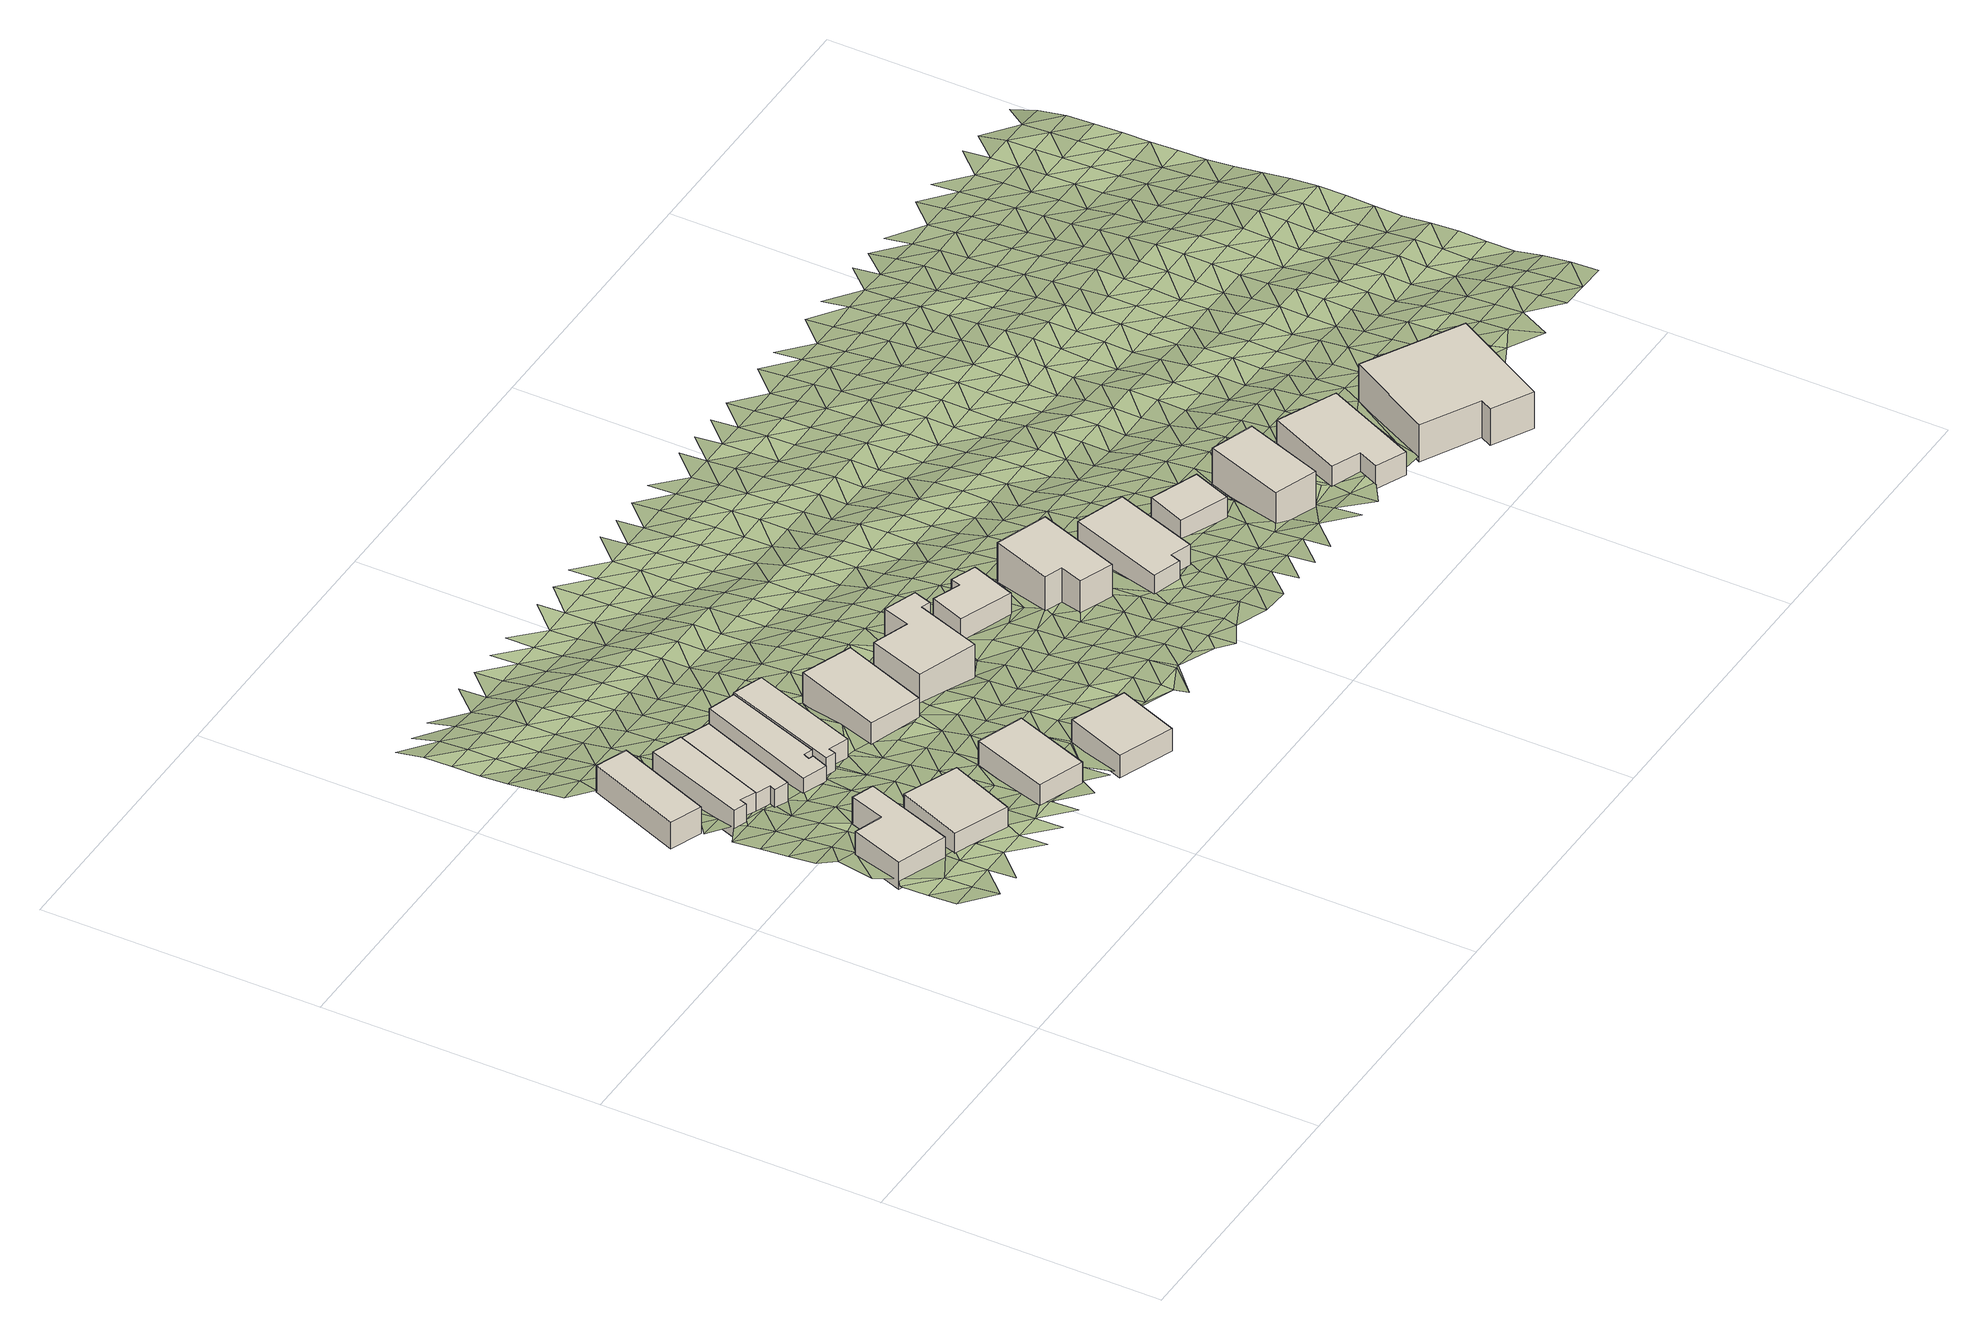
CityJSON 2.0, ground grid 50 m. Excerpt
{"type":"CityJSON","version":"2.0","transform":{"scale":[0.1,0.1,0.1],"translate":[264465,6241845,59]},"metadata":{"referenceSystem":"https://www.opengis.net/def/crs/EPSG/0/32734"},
"CityObjects":{
"building1":{"type":"Building","attributes":{"address":"35 Ritchie Street University Estate Cape Town","building":"house","building:levels":"1","footprint":{"type":"Polygon"},"plus_code":"C4XRXGXQ+X9W","ground_height":73.7,"building_height":4.1,"roof_height":77.8},"geometry":[{"type":"Solid","lod":"1","boundaries":[[[[0,1,2,3]],[[1,4,5,2]],[[4,6,7,5]],[[6,8,9,7]],[[8,10,11,9]],[[10,0,3,11]],[[3,2,5,7,9,11]],[[10,8,6,4,1,0]]]]}]},
"building2":{"type":"Building","attributes":{"address":"6 Selbourne Road University Estate Cape Town","building":"house","building:levels":"1","footprint":{"type":"Polygon"},"plus_code":"C4XHXPXG+X3R","ground_height":70,"building_height":4.1,"roof_height":74.1},"geometry":[{"type":"Solid","lod":"1","boundaries":[[[[12,13,14,15,16,17]],[[13,18,19,15,14]],[[18,20,21,19]],[[20,12,17,16,21]],[[16,15,19,21]],[[20,18,13,12]]]]}]},
"building3":{"type":"Building","attributes":{"address":"37 Ritchie Street University Estate Cape Town","building":"house","building:levels":"1","footprint":{"type":"Polygon"},"plus_code":"C5X9XPXC+X7X","ground_height":73.9,"building_height":4.1,"roof_height":78},"geometry":[{"type":"Solid","lod":"1","boundaries":[[[[22,23,24,25]],[[23,26,27,24]],[[26,28,29,27]],[[28,22,25,29]],[[25,24,27,29]],[[28,26,23,22]]]]}]},
"building4":{"type":"Building","attributes":{"address":"8 Selbourne Road University Estate Cape Town","building":"house","building:levels":"1","footprint":{"type":"Polygon"},"plus_code":"C4XWXGXC+XCX","ground_height":70.4,"building_height":4.1,"roof_height":74.5},"geometry":[{"type":"Solid","lod":"1","boundaries":[[[[30,31,32,33,34]],[[31,35,36,32]],[[35,37,38,36]],[[37,39,40,38]],[[39,41,42,43,40]],[[41,30,34,33,43,42]],[[33,32,36,38,40,43]],[[41,39,37,35,31,30]]]]}]},
"building5":{"type":"Building","attributes":{"address":"10 Selbourne Road University Estate Cape Town","building":"house","building:levels":"1","footprint":{"type":"Polygon"},"plus_code":"C5X5XWXP+XVR","ground_height":70.2,"building_height":4.1,"roof_height":74.3},"geometry":[{"type":"Solid","lod":"1","boundaries":[[[[30,41,42,34]],[[41,44,45,42]],[[44,46,47,45]],[[46,48,49,47]],[[48,50,51,49]],[[50,30,34,51]],[[34,42,45,47,49,51]],[[50,48,46,44,41,30]]]]}]},
"building6":{"type":"Building","attributes":{"address":"12 Selbourne Road University Estate Cape Town","building":"house","building:levels":"1","footprint":{"type":"Polygon"},"plus_code":"C5XJXHXW+XGW","ground_height":69.8,"building_height":4.1,"roof_height":73.9},"geometry":[{"type":"Solid","lod":"1","boundaries":[[[[52,53,54,55]],[[53,56,57,54]],[[56,58,59,57]],[[58,60,61,59]],[[60,62,63,61]],[[62,64,65,63]],[[64,66,67,65]],[[66,52,55,67]],[[55,54,57,59,61,63,65,67]],[[66,64,62,60,58,56,53,52]]]]}]},
"building7":{"type":"Building","attributes":{"address":"39 Ritchie Street University Estate Cape Town","building":"house","building:levels":"1","footprint":{"type":"Polygon"},"plus_code":"C6X5XXX8+XQR","ground_height":74,"building_height":4.1,"roof_height":78.1},"geometry":[{"type":"Solid","lod":"1","boundaries":[[[[68,69,70,71]],[[69,72,73,70]],[[72,74,75,73]],[[74,68,71,75]],[[71,70,73,75]],[[74,72,69,68]]]]}]},
"building8":{"type":"Building","attributes":{"address":"14 Selbourne Road University Estate Cape Town","building":"house","building:levels":"1","footprint":{"type":"Polygon"},"plus_code":"C5XWX3XW+X7W","ground_height":70.2,"building_height":4.1,"roof_height":74.3},"geometry":[{"type":"Solid","lod":"1","boundaries":[[[[76,77,67,78,79,55]],[[77,80,81,78,67]],[[80,82,83,81]],[[82,84,85,83]],[[84,86,87,85]],[[86,88,89,87]],[[88,76,55,79,89]],[[79,78,81,83,85,87,89]],[[88,86,84,82,80,77,76]]]]}]},
"building9":{"type":"Building","attributes":{"address":"41 Ritchie Street University Estate Cape Town","building":"house","building:levels":"1","footprint":{"type":"Polygon"},"plus_code":"C6XRXWXW+XPV","ground_height":74,"building_height":4.1,"roof_height":78.1},"geometry":[{"type":"Solid","lod":"1","boundaries":[[[[90,91,92,93]],[[91,94,95,92]],[[94,96,97,95]],[[96,90,93,97]],[[93,92,95,97]],[[96,94,91,90]]]]}]},
"building10":{"type":"Building","attributes":{"address":"16 Selbourne Road University Estate Cape Town","building":"house","building:levels":"1","footprint":{"type":"Polygon"},"plus_code":"C6XCXRXQ+X9X","ground_height":71,"building_height":4.1,"roof_height":75.1},"geometry":[{"type":"Solid","lod":"1","boundaries":[[[[98,99,100,101]],[[99,102,103,100]],[[102,104,105,103]],[[104,98,101,105]],[[101,100,103,105]],[[104,102,99,98]]]]}]},
"building11":{"type":"Building","attributes":{"address":"18 Selbourne Road University Estate Cape Town","building":"house","building:levels":"2","footprint":{"type":"Polygon"},"plus_code":"C7X3X6XH+XMW","ground_height":69.8,"building_height":6.9,"roof_height":76.7},"geometry":[{"type":"Solid","lod":"1","boundaries":[[[[106,107,108,109]],[[107,110,111,108]],[[110,112,113,111]],[[112,114,115,113]],[[114,116,117,115]],[[116,118,119,117]],[[118,120,121,119]],[[120,106,109,121]],[[109,108,111,113,115,117,119,121]],[[120,118,116,114,112,110,107,106]]]]}]},
"building12":{"type":"Building","attributes":{"address":"20 Selbourne Road University Estate Cape Town","building":"house","building:levels":"1","footprint":{"type":"Polygon"},"plus_code":"C7XWX7X8+XHR","ground_height":70,"building_height":4.1,"roof_height":74.1},"geometry":[{"type":"Solid","lod":"1","boundaries":[[[[122,123,124,125]],[[123,126,127,124]],[[126,128,129,127]],[[128,130,131,129]],[[130,132,133,131]],[[132,122,125,133]],[[125,124,127,129,131,133]],[[132,130,128,126,123,122]]]]}]},
"building13":{"type":"Building","attributes":{"address":"22 Selbourne Road University Estate Cape Town","building":"house","building:levels":"2","footprint":{"type":"Polygon"},"plus_code":"C8XGXXX5+XFR","ground_height":70.2,"building_height":6.9,"roof_height":77.1},"geometry":[{"type":"Solid","lod":"1","boundaries":[[[[134,135,136,137]],[[135,138,139,136]],[[138,140,141,139]],[[140,142,143,141]],[[142,144,145,143]],[[144,134,137,145]],[[137,136,139,141,143,145]],[[144,142,140,138,135,134]]]]}]},
"building14":{"type":"Building","attributes":{"address":"24 Selbourne Road University Estate Cape Town","building":"house","building:levels":"1","footprint":{"type":"Polygon"},"plus_code":"C9X5X2XP+XGX","ground_height":70.6,"building_height":4.1,"roof_height":74.7},"geometry":[{"type":"Solid","lod":"1","boundaries":[[[[146,147,148,149]],[[147,150,151,148]],[[150,152,153,151]],[[152,154,155,153]],[[154,156,157,155]],[[156,146,149,157]],[[149,148,151,153,155,157]],[[156,154,152,150,147,146]]]]}]},
"building15":{"type":"Building","attributes":{"address":"26 Selbourne Road University Estate Cape Town","building":"house","building:levels":"1","footprint":{"type":"Polygon"},"plus_code":"C9XRXCXC+X2V","ground_height":69.6,"building_height":4.1,"roof_height":73.7},"geometry":[{"type":"Solid","lod":"1","boundaries":[[[[158,159,160,161]],[[159,162,163,160]],[[162,164,165,163]],[[164,158,161,165]],[[161,160,163,165]],[[164,162,159,158]]]]}]},
"building16":{"type":"Building","attributes":{"address":"28 Selbourne Road University Estate Cape Town","building":"house","building:levels":"2","footprint":{"type":"Polygon"},"plus_code":"CCX9XCX6+XWR","ground_height":69.5,"building_height":6.9,"roof_height":76.4},"geometry":[{"type":"Solid","lod":"1","boundaries":[[[[166,167,168,169]],[[167,170,171,168]],[[170,172,173,171]],[[172,166,169,173]],[[169,168,171,173]],[[172,170,167,166]]]]}]},
"building17":{"type":"Building","attributes":{"address":"30 Selbourne Road University Estate Cape Town","building":"house","building:levels":"1","footprint":{"type":"Polygon"},"plus_code":"CFX4XPX8+XPV","ground_height":69.2,"building_height":4.1,"roof_height":73.3},"geometry":[{"type":"Solid","lod":"1","boundaries":[[[[174,175,176,177]],[[175,178,179,176]],[[178,180,181,179]],[[180,182,183,181]],[[182,184,185,183]],[[184,174,177,185]],[[177,176,179,181,183,185]],[[184,182,180,178,175,174]]]]}]},
"building18":{"type":"Building","attributes":{"address":"32 Selbourne Road University Estate Cape Town","building":"house","building:levels":"2","footprint":{"type":"Polygon"},"plus_code":"CGX2XPXR+XGW","ground_height":68.6,"building_height":6.9,"roof_height":75.5},"geometry":[{"type":"Solid","lod":"1","boundaries":[[[[186,187,188,189]],[[187,190,191,188]],[[190,192,193,191]],[[192,194,195,193]],[[194,196,197,195]],[[196,186,189,197]],[[189,188,191,193,195,197]],[[196,194,192,190,187,186]]]]}]},
"terrain1":{"type":"TINRelief","geometry":[{"type":"CompositeSurface","lod":"1","boundaries":[[[198,199,200]],[[201,198,200]],[[202,203,199]],[[198,202,199]],[[202,204,203]],[[198,201,205]],[[204,206,207]],[[198,205,202]],[[207,206,208]],[[204,202,209]],[[202,205,210]],[[211,212,208]],[[212,211,213]],[[202,210,209]],[[211,208,206]],[[214,215,213]],[[205,216,217]],[[211,214,213]],[[217,210,205]],[[218,219,215]],[[209,210,220]],[[214,218,215]],[[206,221,211]],[[210,222,220]],[[223,206,224]],[[222,210,217]],[[211,221,214]],[[218,225,219]],[[223,221,206]],[[225,226,219]],[[227,209,220]],[[226,228,229]],[[230,218,214]],[[228,231,229]],[[230,214,221]],[[222,217,232]],[[224,233,223]],[[234,226,225]],[[222,235,220]],[[233,221,223]],[[236,209,227]],[[232,217,237]],[[218,238,225]],[[218,230,239]],[[228,240,231]],[[220,28,227]],[[230,221,233]],[[236,0,209]],[[238,234,225]],[[238,218,239]],[[235,222,232]],[[241,242,234]],[[234,238,241]],[[28,236,227]],[[230,233,243]],[[244,228,226]],[[239,230,243]],[[240,18,231]],[[245,233,0]],[[238,239,246]],[[243,233,245]],[[0,236,28]],[[228,244,240]],[[235,232,247]],[[241,238,248]],[[247,232,249]],[[250,251,252]],[[238,246,248]],[[246,239,253]],[[254,239,243]],[[252,251,255]],[[0,28,256]],[[253,239,254]],[[257,245,0]],[[258,250,259]],[[243,245,257]],[[235,247,260]],[[252,259,250]],[[240,244,261]],[[261,18,240]],[[0,256,257]],[[262,235,260]],[[263,258,264]],[[265,254,243]],[[252,255,266]],[[254,267,253]],[[256,28,268]],[[259,264,258]],[[265,243,257]],[[260,247,269]],[[262,268,235]],[[255,18,266]],[[263,270,271]],[[247,272,273]],[[274,267,254]],[[273,269,247]],[[259,252,275]],[[264,270,263]],[[274,254,265]],[[244,18,261]],[[276,257,256]],[[262,260,277]],[[266,275,252]],[[244,266,18]],[[260,269,277]],[[278,279,271]],[[268,280,256]],[[253,267,281]],[[282,264,259]],[[265,257,276]],[[270,278,271]],[[256,280,276]],[[267,274,283]],[[282,259,275]],[[274,265,283]],[[284,268,262]],[[285,279,286]],[[266,244,287]],[[284,262,277]],[[270,264,288]],[[278,286,279]],[[289,283,265]],[[30,290,244]],[[287,275,266]],[[288,264,282]],[[289,265,276]],[[273,291,269]],[[290,287,244]],[[292,280,268]],[[278,270,293]],[[268,284,294]],[[281,295,253]],[[269,72,277]],[[283,296,297]],[[270,288,293]],[[273,298,291]],[[283,299,296]],[[289,299,283]],[[282,275,300]],[[276,280,301]],[[302,303,297]],[[294,292,268]],[[304,275,287]],[[286,278,305]],[[284,277,72]],[[297,296,306]],[[306,302,297]],[[300,288,282]],[[289,276,301]],[[307,290,30]],[[293,305,278]],[[300,275,304]],[[299,289,308]],[[280,292,301]],[[267,53,281]],[[307,287,290]],[[284,72,294]],[[299,308,309]],[[310,286,311]],[[293,288,312]],[[289,313,308]],[[294,72,292]],[[305,311,286]],[[307,30,295]],[[304,287,314]],[[313,309,308]],[[288,300,312]],[[315,289,301]],[[314,287,307]],[[315,313,289]],[[316,305,293]],[[312,316,293]],[[291,317,318]],[[292,72,319]],[[295,281,53]],[[300,304,320]],[[292,321,301]],[[314,322,304]],[[311,305,323]],[[318,324,291]],[[307,295,53]],[[315,325,313]],[[326,319,72]],[[312,300,320]],[[301,321,315]],[[316,323,305]],[[322,320,304]],[[292,319,321]],[[327,314,307]],[[328,329,311]],[[325,315,330]],[[307,53,327]],[[72,331,326]],[[312,332,316]],[[291,324,331]],[[323,328,311]],[[333,322,314]],[[332,312,320]],[[315,321,334]],[[315,334,330]],[[335,319,326]],[[318,336,337]],[[313,325,338]],[[314,327,333]],[[339,324,318]],[[323,316,340]],[[341,326,331]],[[316,332,342]],[[326,341,335]],[[325,330,338]],[[320,322,343]],[[344,321,319]],[[322,333,345]],[[323,340,328]],[[316,342,340]],[[327,53,346]],[[339,318,337]],[[332,320,343]],[[344,334,321]],[[343,322,345]],[[319,335,344]],[[338,347,313]],[[348,331,324]],[[327,346,333]],[[334,349,330]],[[339,348,324]],[[53,350,346]],[[313,347,351]],[[342,332,352]],[[328,340,353]],[[341,331,354]],[[345,333,355]],[[335,341,354]],[[352,332,343]],[[334,344,349]],[[351,88,313]],[[339,337,348]],[[356,328,353]],[[355,333,346]],[[357,330,349]],[[342,358,340]],[[348,354,331]],[[330,98,338]],[[358,342,352]],[[359,343,345]],[[344,335,360]],[[345,355,361]],[[354,362,335]],[[349,344,357]],[[363,353,340]],[[346,350,364]],[[348,337,365]],[[338,98,347]],[[343,359,352]],[[363,340,358]],[[359,345,361]],[[335,362,360]],[[350,88,366]],[[360,357,344]],[[364,350,366]],[[367,365,337]],[[98,351,347]],[[355,346,368]],[[354,348,369]],[[358,352,370]],[[371,353,363]],[[90,367,337]],[[361,355,368]],[[354,369,362]],[[88,351,98]],[[359,370,352]],[[346,364,368]],[[348,365,369]],[[372,353,371]],[[357,360,373]],[[374,363,358]],[[375,366,88]],[[357,373,376]],[[370,374,358]],[[88,98,377]],[[359,361,378]],[[375,364,366]],[[379,365,367]],[[360,362,380]],[[357,376,381]],[[368,382,361]],[[362,369,383]],[[371,363,384]],[[88,377,375]],[[367,90,379]],[[378,370,359]],[[373,360,380]],[[374,384,363]],[[378,361,382]],[[362,383,380]],[[365,385,369]],[[371,386,372]],[[387,368,364]],[[388,364,375]],[[365,379,385]],[[381,389,357]],[[376,373,390]],[[374,370,391]],[[384,386,371]],[[377,98,389]],[[392,383,369]],[[391,370,378]],[[364,388,387]],[[390,373,380]],[[393,382,368]],[[381,376,394]],[[392,369,385]],[[384,374,395]],[[396,375,377]],[[90,397,379]],[[374,391,395]],[[368,387,393]],[[378,382,398]],[[375,396,388]],[[399,380,383]],[[379,397,385]],[[400,377,389]],[[377,400,396]],[[401,383,392]],[[402,397,90]],[[386,384,403]],[[394,389,381]],[[390,404,376]],[[398,391,378]],[[380,399,390]],[[395,403,384]],[[398,382,393]],[[383,401,399]],[[402,90,405]],[[388,406,387]],[[385,407,392]],[[408,386,409]],[[396,406,388]],[[397,407,385]],[[395,391,410]],[[403,409,386]],[[387,411,393]],[[392,412,401]],[[391,398,410]],[[390,399,404]],[[389,413,400]],[[394,414,389]],[[413,396,400]],[[406,411,387]],[[407,412,392]],[[415,403,395]],[[397,402,416]],[[402,405,417]],[[414,413,389]],[[410,415,395]],[[398,393,418]],[[406,396,419]],[[399,401,420]],[[397,416,407]],[[411,421,393]],[[412,422,401]],[[402,417,416]],[[409,403,423]],[[419,396,413]],[[414,394,424]],[[410,398,418]],[[415,423,403]],[[418,393,421]],[[401,422,420]],[[420,404,399]],[[425,426,409]],[[411,406,427]],[[412,407,428]],[[394,429,424]],[[419,430,406]],[[407,416,431]],[[432,405,433]],[[410,434,415]],[[413,414,435]],[[423,425,409]],[[417,405,432]],[[411,427,421]],[[412,428,422]],[[434,410,418]],[[406,430,427]],[[407,431,428]],[[404,420,436]],[[435,419,413]],[[435,414,424]],[[416,417,437]],[[404,436,438]],[[433,439,432]],[[423,415,440]],[[415,434,441]],[[442,430,419]],[[418,421,443]],[[437,431,416]],[[422,444,420]],[[445,424,429]],[[421,427,446]],[[417,432,437]],[[422,428,447]],[[438,448,404]],[[423,440,425]],[[415,441,440]],[[419,435,442]],[[424,445,435]],[[434,418,443]],[[436,420,444]],[[443,421,446]],[[422,447,444]],[[430,449,427]],[[431,450,428]],[[439,437,432]],[[430,442,449]],[[437,450,431]],[[451,438,436]],[[441,434,452]],[[425,440,453]],[[454,446,427]],[[455,447,428]],[[452,434,443]],[[435,445,456]],[[444,457,436]],[[448,438,458]],[[435,456,442]],[[436,457,451]],[[459,425,453]],[[454,427,449]],[[455,428,450]],[[441,460,440]],[[451,458,438]],[[437,439,461]],[[445,462,456]],[[462,445,112]],[[441,452,460]],[[463,443,446]],[[442,464,449]],[[444,447,465]],[[450,437,461]],[[466,446,454]],[[467,447,455]],[[468,461,439]],[[469,453,440]],[[439,470,468]],[[456,464,442]],[[443,463,452]],[[444,465,457]],[[469,440,460]],[[463,446,466]],[[471,458,451]],[[447,467,465]],[[454,449,472]],[[473,455,450]],[[471,112,458]],[[457,474,451]],[[456,462,475]],[[464,472,449]],[[473,450,461]],[[462,112,475]],[[452,476,460]],[[477,453,469]],[[451,478,471]],[[454,479,466]],[[467,455,480]],[[463,476,452]],[[457,465,474]],[[471,478,112]],[[464,456,481]],[[468,470,482]],[[483,453,477]],[[479,454,472]],[[473,480,455]],[[475,112,478]],[[484,469,460]],[[468,485,461]],[[475,481,456]],[[466,486,463]],[[476,484,460]],[[474,487,451]],[[488,482,470]],[[472,464,489]],[[465,467,490]],[[485,473,461]],[[479,486,466]],[[480,491,467]],[[468,482,485]],[[477,469,492]],[[464,481,489]],[[463,493,476]],[[484,492,469]],[[467,491,490]],[[478,494,475]],[[465,495,474]],[[479,472,496]],[[493,463,486]],[[497,482,488]],[[477,498,483]],[[475,494,481]],[[499,480,473]],[[496,472,489]],[[473,485,500]],[[501,502,478]],[[476,503,484]],[[478,502,494]],[[495,465,490]],[[492,498,477]],[[486,479,504]],[[480,499,491]],[[487,474,505]],[[476,493,503]],[[499,473,500]],[[481,506,489]],[[482,507,485]],[[474,495,505]],[[504,479,496]],[[508,490,491]],[[502,501,509]],[[482,497,507]],[[494,506,481]],[[502,509,494]],[[510,492,484]],[[511,493,486]],[[484,503,512]],[[491,513,508]],[[496,489,514]],[[500,485,515]],[[511,486,504]],[[491,499,513]],[[487,505,516]],[[498,492,510]],[[484,512,510]],[[506,514,489]],[[517,495,490]],[[507,515,485]],[[517,490,508]],[[493,518,503]],[[496,519,504]],[[516,128,487]],[[509,520,494]],[[493,511,518]],[[521,498,522]],[[506,494,520]],[[499,500,523]],[[519,496,514]],[[515,524,500]],[[507,497,525]],[[503,526,512]],[[509,128,527]],[[495,528,505]],[[510,522,498]],[[509,527,520]],[[529,508,513]],[[529,513,499]],[[504,530,511]],[[516,505,528]],[[526,503,518]],[[500,524,523]],[[531,514,506]],[[525,515,507]],[[532,525,497]],[[504,519,530]],[[512,533,510]],[[529,499,523]],[[531,506,520]],[[516,528,128]],[[512,526,533]],[[518,511,534]],[[535,524,515]],[[511,530,536]],[[537,527,128]],[[538,522,510]],[[519,514,539]],[[520,527,537]],[[540,514,531]],[[535,515,525]],[[541,523,524]],[[526,518,534]],[[510,533,538]],[[534,511,536]],[[529,523,542]],[[530,519,539]],[[128,528,537]],[[514,540,539]],[[523,541,542]],[[543,531,520]],[[544,541,524]],[[544,524,535]],[[526,545,533]],[[525,532,546]],[[522,538,547]],[[543,520,537]],[[548,536,530]],[[545,526,534]],[[540,531,549]],[[535,525,546]],[[550,522,547]],[[548,530,539]],[[532,551,546]],[[533,552,538]],[[543,549,531]],[[529,542,553]],[[541,554,542]],[[555,541,544]],[[537,528,556]],[[552,533,545]],[[534,536,557]],[[539,540,558]],[[544,535,559]],[[560,536,548]],[[547,538,561]],[[543,537,556]],[[549,558,540]],[[546,559,535]],[[545,534,557]],[[561,538,552]],[[560,557,536]],[[562,548,539]],[[563,555,544]],[[528,134,556]],[[549,543,564]],[[558,562,539]],[[554,553,542]],[[544,559,563]],[[553,134,529]],[[552,545,565]],[[566,546,551]],[[547,561,567]],[[564,543,556]],[[560,548,568]],[[557,565,545]],[[569,554,541]],[[570,547,567]],[[562,568,548]],[[571,555,572]],[[561,552,573]],[[558,549,574]],[[575,559,546]],[[564,576,549]],[[572,555,563]],[[552,565,573]],[[558,574,562]],[[577,557,560]],[[549,576,574]],[[568,578,560]],[[546,566,575]],[[134,579,556]],[[567,561,580]],[[581,564,556]],[[563,559,582]],[[134,553,579]],[[553,554,569]],[[573,580,561]],[[577,560,578]],[[556,579,581]],[[583,565,557]],[[582,559,575]],[[582,572,563]],[[569,579,553]],[[568,562,584]],[[585,576,564]],[[562,574,586]],[[566,587,588]],[[580,589,567]],[[557,577,583]],[[564,581,585]],[[568,584,578]],[[590,573,565]],[[562,586,584]],[[576,591,574]],[[566,588,575]],[[592,567,589]],[[572,582,593]],[[573,590,580]],[[581,579,594]],[[594,579,569]],[[590,565,583]],[[591,576,585]],[[595,572,593]],[[577,578,596]],[[586,574,597]],[[575,598,582]],[[578,584,599]],[[600,594,569]],[[601,589,580]],[[585,581,602]],[[597,574,591]],[[598,575,588]],[[577,596,583]],[[596,578,599]],[[590,601,580]],[[594,602,581]],[[586,603,584]],[[582,604,593]],[[569,146,600]],[[595,146,572]],[[589,605,592]],[[586,597,603]],[[604,582,598]],[[595,593,606]],[[583,607,590]],[[608,591,585]],[[594,600,609]],[[610,588,611]],[[601,605,589]],[[602,612,585]],[[613,599,584]],[[607,583,596]],[[593,614,606]],[[591,608,597]],[[588,610,598]],[[613,584,603]],[[608,585,612]],[[593,604,614]],[[615,601,590]],[[600,146,609]],[[602,594,616]],[[615,590,607]],[[594,609,617]],[[595,606,618]],[[596,599,619]],[[597,620,603]],[[621,599,613]],[[605,601,622]],[[602,616,612]],[[604,598,623]],[[608,620,597]],[[594,617,616]],[[598,610,624]],[[595,618,146]],[[607,596,619]],[[601,615,622]],[[619,599,621]],[[625,613,603]],[[614,604,623]],[[598,624,623]],[[614,626,606]],[[627,605,628]],[[620,625,603]],[[146,629,609]],[[615,607,630]],[[608,612,631]],[[617,609,629]],[[610,632,633]],[[622,628,605]],[[612,616,634]],[[618,635,146]],[[621,613,636]],[[619,630,607]],[[631,620,608]],[[633,624,610]],[[629,146,635]],[[625,636,613]],[[631,612,634]],[[623,626,614]],[[617,637,616]],[[623,624,638]],[[639,622,615]],[[630,640,615]],[[617,629,637]],[[641,619,621]],[[625,620,642]],[[636,643,621]],[[635,618,644]],[[645,638,624]],[[646,634,616]],[[615,640,639]],[[642,620,631]],[[624,633,645]],[[647,628,622]],[[619,641,630]],[[635,644,629]],[[641,621,643]],[[646,616,637]],[[623,638,648]],[[636,625,649]],[[626,623,648]],[[622,639,647]],[[642,650,625]],[[651,640,630]],[[631,634,652]],[[629,653,637]],[[654,634,646]],[[158,644,618]],[[636,649,643]],[[641,651,630]],[[625,650,649]],[[653,629,644]],[[652,642,631]],[[647,655,628]],[[645,656,638]],[[652,634,654]],[[645,633,656]],[[640,657,639]],[[646,637,658]],[[659,660,633]],[[626,648,158]],[[651,657,640]],[[658,637,653]],[[641,643,661]],[[662,650,642]],[[656,633,660]],[[643,649,663]],[[648,638,664]],[[647,639,665]],[[646,666,654]],[[642,652,662]],[[661,651,641]],[[653,644,667]],[[657,665,639]],[[661,643,663]],[[666,646,658]],[[667,644,158]],[[158,648,668]],[[650,669,649]],[[654,670,652]],[[650,662,669]],[[667,158,668]],[[657,651,671]],[[672,658,653]],[[665,673,647]],[[670,654,666]],[[648,664,668]],[[674,663,649]],[[671,651,661]],[[653,667,672]],[[656,660,675]],[[652,676,662]],[[677,647,673]],[[674,649,669]],[[664,667,668]],[[666,658,678]],[[676,652,670]],[[675,660,679]],[[665,657,680]],[[671,681,657]],[[678,658,672]],[[661,663,682]],[[662,683,669]],[[684,663,674]],[[665,680,673]],[[657,681,680]],[[683,662,676]],[[656,675,685]],[[667,664,686]],[[682,671,661]],[[670,666,687]],[[682,663,684]],[[678,688,666]],[[689,656,685]],[[674,669,690]],[[672,667,691]],[[692,656,689]],[[676,670,687]],[[664,693,686]],[[694,675,679]],[[690,669,683]],[[666,688,687]],[[695,681,671]],[[691,678,672]],[[692,696,656]],[[673,680,697]],[[691,667,686]],[[693,664,172]],[[674,698,684]],[[671,682,695]],[[656,696,172]],[[683,676,699]],[[692,689,685]],[[700,673,697]],[[698,674,690]],[[685,675,701]],[[681,702,680]],[[703,688,678]],[[687,699,676]],[[701,675,694]],[[684,704,682]],[[681,695,702]],[[678,691,703]],[[705,690,683]],[[686,693,706]],[[704,684,698]],[[707,693,172]],[[708,697,680]],[[683,699,705]],[[685,701,709]],[[682,710,695]],[[711,687,688]],[[686,706,691]],[[708,680,702]],[[688,703,712]],[[693,707,706]],[[713,692,685]],[[709,701,694]],[[698,690,714]],[[710,682,704]],[[692,713,696]],[[714,690,705]],[[688,712,711]],[[695,715,702]],[[716,699,687]],[[691,717,703]],[[718,697,708]],[[696,713,172]],[[715,695,710]],[[717,691,706]],[[704,698,719]],[[720,697,718]],[[714,721,698]],[[687,711,716]],[[722,707,172]],[[708,702,723]],[[705,699,724]],[[712,703,725]],[[713,685,726]],[[704,719,710]],[[698,721,719]],[[723,702,715]],[[725,703,717]],[[713,722,172]],[[724,714,705]],[[707,727,706]],[[724,699,716]],[[708,728,718]],[[711,712,729]],[[706,727,717]],[[728,708,723]],[[707,722,727]],[[712,725,730]],[[715,710,731]],[[732,721,714]],[[710,719,733]],[[718,734,720]],[[711,729,716]],[[713,726,722]],[[714,724,732]],[[712,730,729]],[[715,731,723]],[[710,733,731]],[[734,718,728]],[[725,717,735]],[[717,727,736]],[[737,738,739]],[[721,740,719]],[[716,741,724]],[[721,732,742]],[[730,725,735]],[[741,716,729]],[[717,736,735]],[[722,726,743]],[[728,723,744]],[[740,733,719]],[[745,738,737]],[[723,731,746]],[[721,742,740]],[[724,747,732]],[[727,722,748]],[[728,744,734]],[[723,746,744]],[[747,724,741]],[[733,749,731]],[[729,730,750]],[[748,736,727]],[[735,751,730]],[[722,743,748]],[[742,732,752]],[[745,174,738]],[[749,733,740]],[[741,729,750]],[[753,743,726]],[[752,732,747]],[[730,751,750]],[[754,746,731]],[[734,744,755]],[[756,735,736]],[[754,731,749]],[[757,736,748]],[[740,742,758]],[[747,741,759]],[[734,755,760]],[[742,752,761]],[[174,753,726]],[[750,759,741]],[[736,757,756]],[[739,187,737]],[[744,746,762]],[[749,740,758]],[[763,751,735]],[[745,737,764]],[[765,746,754]],[[742,761,758]],[[752,747,766]],[[767,748,743]],[[768,743,753]],[[762,755,744]],[[746,765,762]],[[747,759,766]],[[735,756,763]],[[769,754,749]],[[770,750,751]],[[748,767,757]],[[743,768,767]],[[764,174,745]],[[761,752,771]],[[769,749,758]],[[755,772,760]],[[766,771,752]],[[751,763,770]],[[765,754,773]],[[774,759,750]],[[757,775,756]],[[762,772,755]],[[737,187,764]],[[753,174,776]],[[758,761,777]],[[768,753,776]],[[769,773,754]],[[767,775,757]],[[761,771,777]],[[750,770,774]],[[778,762,765]],[[779,766,759]],[[763,756,780]],[[764,776,174]],[[758,781,769]],[[765,773,778]],[[775,780,756]],[[768,782,767]],[[781,758,777]],[[779,759,774]],[[776,783,768]],[[772,762,784]],[[785,771,766]],[[763,786,770]],[[764,187,776]],[[787,773,769]],[[782,775,767]],[[762,778,784]],[[768,783,782]],[[780,786,763]],[[787,769,781]],[[766,779,785]],[[788,789,772]],[[777,771,790]],[[774,770,791]],[[788,772,784]],[[786,791,770]],[[778,773,792]],[[781,777,790]],[[780,775,793]],[[794,783,776]],[[794,776,187]],[[773,787,795]],[[785,790,771]],[[775,782,796]],[[779,774,797]],[[778,792,784]],[[780,793,786]],[[792,773,795]],[[791,797,774]],[[775,796,793]],[[787,781,798]],[[785,779,799]],[[782,783,800]],[[790,801,781]],[[783,794,802]],[[784,803,788]],[[797,799,779]],[[794,187,804]],[[795,787,798]],[[805,791,786]],[[796,782,800]],[[803,784,792]],[[798,781,801]],[[786,793,806]],[[783,802,800]],[[791,805,797]],[[807,790,785]],[[799,808,785]],[[786,806,805]],[[788,803,809]],[[792,795,810]],[[793,796,811]],[[802,794,812]],[[798,813,795]],[[807,785,808]],[[800,814,796]],[[187,815,804]],[[816,801,790]],[[788,809,817]],[[794,804,812]],[[803,792,810]],[[799,797,818]],[[811,806,793]],[[810,795,813]],[[797,805,819]],[[796,814,811]],[[790,807,816]],[[799,818,808]],[[820,798,801]],[[802,821,800]],[[797,819,818]],[[812,822,802]],[[809,803,823]],[[824,815,187]],[[805,806,825]],[[800,821,814]],[[823,803,810]],[[820,801,816]],[[826,806,811]],[[802,822,821]],[[827,813,798]],[[809,828,817]],[[807,808,829]],[[825,819,805]],[[830,812,804]],[[808,818,831]],[[806,826,825]],[[832,804,815]],[[833,811,814]],[[809,823,828]],[[798,820,827]],[[807,829,816]],[[834,810,813]],[[829,808,831]],[[830,804,832]],[[814,821,833]],[[835,822,812]],[[836,824,837]],[[810,834,823]],[[818,819,838]],[[826,811,839]],[[834,813,827]],[[840,819,825]],[[816,841,820]],[[812,830,835]],[[811,833,839]],[[838,831,818]],[[822,842,821]],[[832,815,843]],[[841,816,829]],[[819,840,838]],[[823,844,828]],[[824,843,815]],[[820,845,827]],[[846,825,826]],[[821,842,833]],[[834,844,823]],[[822,835,842]],[[839,847,826]],[[832,848,830]],[[845,820,841]],[[849,850,828]],[[829,831,851]],[[825,846,840]],[[852,831,838]],[[826,847,846]],[[843,848,832]],[[827,853,834]],[[833,854,839]],[[836,855,856]],[[844,849,828]],[[841,829,851]],[[835,830,857]],[[853,827,845]],[[851,831,852]],[[854,833,842]],[[824,836,858]],[[859,838,840]],[[848,857,830]],[[860,844,834]],[[861,847,839]],[[846,859,840]],[[843,824,862]],[[845,841,863]],[[860,834,853]],[[861,839,854]],[[836,856,858]],[[852,838,864]],[[842,835,865]],[[848,843,862]],[[851,863,841]],[[857,866,835]],[[862,824,858]],[[844,867,849]],[[838,859,864]],[[868,853,845]],[[846,847,869]],[[854,842,865]],[[844,860,867]],[[847,861,870]],[[835,866,865]],[[845,863,868]],[[871,851,852]],[[846,869,859]],[[857,848,872]],[[864,873,852]],[[847,870,869]],[[862,874,848]],[[860,853,875]],[[849,867,876]],[[861,854,877]],[[857,872,866]],[[858,856,878]],[[875,853,868]],[[871,852,873]],[[865,879,854]],[[848,874,872]],[[880,863,851]],[[859,881,864]],[[878,862,858]],[[849,876,882]],[[870,861,877]],[[881,859,869]],[[877,854,879]],[[860,883,867]],[[875,884,860]],[[851,871,880]],[[885,878,856]],[[868,863,886]],[[887,873,864]],[[888,874,862]],[[889,865,866]],[[866,872,890]],[[883,876,867]],[[860,884,883]],[[887,864,881]],[[862,878,888]],[[886,875,868]],[[869,870,891]],[[886,863,880]],[[877,892,870]],[[866,890,889]],[[874,893,872]],[[894,879,865]],[[871,873,895]],[[881,869,891]],[[873,887,896]],[[870,892,891]],[[874,888,893]],[[897,884,875]],[[898,876,883]],[[865,889,894]],[[871,895,880]],[[899,890,872]],[[900,877,879]],[[901,878,885]],[[875,886,897]],[[895,873,896]],[[888,878,901]],[[876,898,902]],[[899,872,893]],[[887,881,903]],[[891,904,881]],[[900,879,894]],[[883,884,905]],[[880,906,886]],[[907,892,877]],[[884,897,908]],[[896,887,903]],[[889,890,909]],[[893,888,910]],[[906,880,895]],[[903,881,904]],[[911,890,899]],[[883,905,898]],[[884,908,905]],[[877,900,907]],[[901,910,888]],[[886,912,897]],[[913,891,892]],[[889,909,894]],[[890,911,909]],[[914,899,893]],[[912,886,906]],[[915,902,898]],[[895,896,916]],[[903,917,896]],[[892,907,913]],[[910,914,893]],[[908,897,918]],[[919,904,891]],[[894,920,900]],[[905,915,898]],[[906,895,916]],[[911,899,921]],[[918,897,912]],[[916,896,917]],[[920,894,909]],[[891,913,919]],[[914,921,899]],[[922,903,904]],[[900,923,907]],[[910,901,924]],[[925,926,901]],[[927,905,908]],[[912,906,928]],[[908,918,929]],[[923,900,920]],[[909,911,930]],[[910,924,914]],[[916,928,906]],[[922,904,919]],[[921,931,911]],[[901,926,924]],[[905,927,915]],[[932,917,903]],[[907,933,913]],[[908,929,927]],[[918,912,934]],[[909,930,920]],[[933,907,923]],[[911,931,930]],[[912,928,934]],[[903,922,932]],[[935,936,915]],[[913,937,919]],[[938,916,917]],[[939,926,925]],[[921,914,940]],[[914,924,941]],[[929,918,942]],[[935,915,927]],[[937,913,933]],[[923,920,943]],[[921,940,931]],[[934,942,918]],[[938,917,932]],[[920,930,944]],[[914,941,940]],[[919,945,922]],[[946,928,916]],[[926,947,924]],[[929,948,927]],[[923,943,933]],[[945,919,937]],[[920,944,943]],[[947,926,939]],[[929,942,948]],[[916,938,946]],[[922,949,932]],[[950,934,928]],[[941,924,951]],[[931,952,930]],[[931,940,953]],[[935,927,954]],[[949,922,945]],[[951,924,947]],[[933,955,937]],[[952,944,930]],[[954,927,948]],[[950,928,946]],[[933,943,956]],[[931,953,952]],[[932,957,938]],[[958,942,934]],[[941,959,940]],[[945,937,955]],[[957,932,949]],[[933,956,955]],[[959,941,951]],[[944,960,943]],[[961,947,939]],[[954,962,935]],[[934,950,958]],[[938,963,946]],[[948,942,964]],[[965,953,940]],[[960,944,952]],[[949,945,966]],[[947,961,951]],[[935,962,967]],[[963,938,957]],[[965,940,959]],[[961,939,968]],[[964,954,948]],[[969,956,943]],[[964,942,958]],[[955,966,945]],[[946,970,950]],[[969,943,960]],[[971,957,949]],[[952,953,972]],[[959,951,973]],[[970,946,963]],[[974,953,965]],[[975,962,954]],[[949,966,971]],[[961,973,951]],[[950,976,958]],[[955,956,977]],[[960,952,972]],[[954,964,975]],[[953,974,972]],[[978,956,969]],[[963,957,979]],[[980,965,959]],[[950,970,976]],[[981,967,962]],[[979,957,971]],[[956,978,977]],[[973,980,959]],[[958,982,964]],[[983,966,955]],[[984,969,960]],[[962,975,981]],[[974,965,985]],[[982,958,976]],[[984,960,972]],[[970,963,986]],[[979,987,963]],[[955,977,983]],[[980,985,965]],[[964,988,975]],[[971,966,989]],[[978,969,990]],[[970,986,976]],[[988,964,982]],[[963,987,986]],[[984,990,969]],[[989,979,971]],[[974,991,972]],[[989,966,983]],[[985,992,974]],[[975,993,981]],[[977,978,994]],[[991,984,972]],[[993,975,988]],[[990,995,978]],[[974,992,991]],[[982,976,996]],[[997,987,979]],[[976,986,998]],[[981,999,1000]],[[977,994,983]],[[979,989,997]],[[978,995,994]],[[982,996,988]],[[981,993,999]],[[976,998,996]],[[1001,990,984]],[[984,991,1002]],[[983,1003,989]],[[1004,986,987]],[[987,997,1005]],[[990,1001,995]],[[1003,983,994]],[[984,1002,1001]],[[988,1006,993]],[[1004,998,986]],[[988,996,1007]],[[987,1005,1004]],[[989,1008,997]],[[999,993,1006]],[[988,1007,1006]],[[1008,989,1003]],[[998,1009,996]],[[994,995,1010]],[[995,1001,1011]],[[997,1012,1005]],[[998,1004,1009]],[[994,1010,1003]],[[997,1008,1012]],[[995,1011,1010]],[[1013,1007,996]],[[1006,1014,999]],[[1015,1004,1005]],[[1013,996,1009]],[[1016,999,1014]],[[1015,1005,1012]],[[1008,1003,1017]],[[1003,1010,1018]],[[1009,1004,1019]],[[1006,1007,1020]],[[1021,1007,1013]],[[1012,1008,1017]],[[1015,1019,1004]],[[1003,1018,1017]],[[1007,1021,1020]],[[1022,1013,1009]],[[1023,1014,1006]],[[1019,1022,1009]],[[1015,1012,1024]],[[1006,1020,1023]],[[1017,1025,1012]],[[1021,1013,1026]],[[1024,1019,1015]],[[1022,1026,1013]],[[1024,1012,1025]],[[1027,1014,1023]],[[1028,1020,1021]],[[1026,1029,1021]],[[1022,1019,1030]],[[1019,1024,1031]],[[1020,1028,1023]],[[1021,1029,1028]],[[1026,1022,1030]],[[1019,1031,1030]],[[1023,1032,1027]],[[1029,1026,1033]],[[1028,1032,1023]],[[1030,1033,1026]],[[1028,1029,1034]],[[1029,1033,1034]],[[1032,1028,1035]],[[1035,1028,1034]],[[1035,1036,1032]],[[1032,1036,1037]]]}]}
},
"vertices":[
[198,406,135],[158,420,135],[158,420,188],[198,406,188],[136,356,135],[136,356,188],[85,374,135],[85,374,188],[50,277,135],[50,277,188],[141,245,135],[141,245,188],
[5,658,98],[62,636,98],[62,636,149],[62,636,151],[5,658,151],[5,658,149],[129,807,98],[129,807,151],[73,829,98],[73,829,151],
[154,235,140],[252,196,140],[252,196,190],[154,235,190],[300,314,140],[300,314,190],[202,353,140],[202,353,190],
[195,747,101],[141,767,101],[141,767,155],[195,747,155],[195,747,153],[75,584,101],[75,584,155],[98,576,101],[98,576,155],[103,589,101],[103,589,155],[131,577,101],[131,577,153],[131,577,155],
[158,567,101],[158,567,153],[153,556,101],[153,556,153],[179,547,101],[179,547,153],[248,727,101],[248,727,153],
[335,731,97],[285,747,97],[285,747,149],[335,731,149],[204,534,97],[204,534,149],[249,518,97],[249,518,149],[261,548,97],[261,548,149],[252,551,97],[252,551,149],[257,562,97],[257,562,149],[273,556,97],[273,556,149],
[406,149,144],[456,286,144],[456,286,191],[406,149,191],[373,316,144],[373,316,191],[323,179,144],[323,179,191],
[335,731,99],[273,556,99],[273,556,153],[335,731,153],[262,525,99],[262,525,153],[280,519,99],[280,519,153],[284,532,99],[284,532,153],[320,519,99],[320,519,153],[389,712,99],[389,712,153],
[590,178,146],[491,216,146],[491,216,191],[590,178,191],[449,107,146],[449,107,191],[548,69,146],[548,69,191],
[422,657,101],[364,502,101],[364,502,161],[422,657,161],[455,468,101],[455,468,161],[513,623,101],[513,623,161],
[597,448,100],[638,566,100],[638,566,177],[597,448,177],[654,560,100],[654,560,177],[665,593,100],[665,593,177],[606,614,100],[606,614,177],[590,565,100],[590,565,177],[524,588,100],[524,588,177],[489,486,100],[489,486,177],
[694,577,103],[670,514,103],[670,514,151],[694,577,151],[765,478,103],[765,478,151],[795,559,103],[795,559,151],[750,576,103],[750,576,151],[744,558,103],[744,558,151],
[925,507,103],[832,540,103],[832,540,181],[925,507,181],[794,433,103],[794,433,181],[826,422,103],[826,422,181],[811,380,103],[811,380,181],[872,358,103],[872,358,181],
[1054,442,102],[966,472,102],[966,472,157],[1054,442,157],[906,302,102],[906,302,157],[957,285,102],[957,285,157],[964,304,102],[964,304,157],[1001,291,102],[1001,291,157],
[1171,375,104],[1085,408,104],[1085,408,147],[1171,375,147],[1057,339,104],[1057,339,147],[1144,305,104],[1144,305,147],
[1210,369,103],[1160,228,103],[1160,228,174],[1210,369,174],[1238,200,103],[1238,200,174],[1288,342,103],[1288,342,174],
[1459,288,98],[1354,335,98],[1354,335,143],[1459,288,143],[1295,204,98],[1295,204,143],[1346,181,98],[1346,181,143],[1329,144,98],[1329,144,143],[1383,120,98],[1383,120,143],
[1686,184,92],[1515,279,92],[1515,279,165],[1686,184,165],[1428,122,92],[1428,122,165],[1528,67,92],[1528,67,165],[1517,46,92],[1517,46,165],[1588,7,92],[1588,7,165],
[86,166,158],[36,216,156],[36,166,159],[86,116,163],[86,216,156],[36,266,155],[50,277,155],[136,166,157],[85,374,146],[36,316,151],[52,386,147],[141,245,152],[136,216,156],[86,416,140],[36,416,142],[36,466,137],[86,466,136],[36,516,132],[136,116,160],[186,166,157],[86,516,132],[36,566,127],[154,235,156],[136,416,136],[186,216,156],[136,366,141],[136,356,141],[86,566,124],[75,584,124],[186,316,145],[86,616,119],[36,616,123],[136,466,134],[62,636,119],[236,166,156],[158,420,136],[98,576,124],[252,196,155],[186,366,140],[236,116,158],[136,566,122],[136,516,128],[86,666,114],[131,577,122],[103,589,124],[186,466,131],[141,767,103],[186,416,135],[153,556,122],[286,166,156],[158,567,122],[286,116,157],[36,916,92],[36,866,98],[86,866,97],[179,547,119],[186,516,124],[73,829,101],[236,366,137],[236,416,134],[36,966,87],[86,916,91],[286,216,153],[136,766,103],[286,266,147],[36,1016,83],[86,966,83],[236,466,129],[136,816,98],[204,534,124],[300,314,141],[323,179,155],[86,1016,82],[36,1066,83],[336,116,157],[336,166,155],[236,516,123],[136,866,94],[286,416,132],[336,216,152],[86,1066,82],[36,1116,81],[286,366,136],[236,666,110],[136,916,88],[249,518,123],[336,266,148],[36,1166,72],[86,1116,78],[186,816,96],[136,966,81],[286,466,126],[186,766,101],[406,149,154],[336,366,138],[136,1016,82],[336,316,143],[248,727,105],[262,525,122],[261,548,119],[386,116,157],[280,519,122],[186,916,84],[336,416,130],[257,562,119],[252,551,119],[186,866,92],[136,1066,80],[273,556,118],[236,766,98],[286,516,122],[284,532,122],[86,1166,65],[136,1116,74],[186,966,81],[320,519,120],[236,816,94],[336,466,125],[186,1016,81],[436,116,158],[436,166,154],[386,366,139],[236,916,81],[386,416,130],[236,866,91],[186,1066,78],[436,216,150],[336,516,120],[386,316,144],[286,766,97],[186,1116,67],[136,1166,61],[364,502,123],[456,286,146],[236,966,81],[286,816,93],[386,466,126],[436,366,139],[449,107,158],[491,216,147],[386,566,119],[486,216,147],[236,1066,75],[436,316,142],[236,1016,80],[286,916,80],[436,416,129],[286,866,89],[336,766,96],[386,616,113],[486,266,142],[436,466,127],[335,731,102],[386,666,106],[286,966,80],[236,1116,62],[486,316,139],[336,816,92],[236,1166,59],[455,468,127],[286,1016,78],[336,916,80],[486,416,127],[336,866,86],[486,366,133],[286,1066,70],[386,766,94],[536,266,139],[386,716,99],[536,216,144],[386,816,91],[536,316,137],[336,966,80],[286,1116,60],[286,1166,58],[486,466,125],[336,1016,77],[436,716,96],[489,486,125],[436,666,101],[386,916,79],[586,216,141],[536,416,126],[486,516,123],[386,866,82],[536,366,130],[336,1066,64],[586,266,138],[336,1116,59],[436,816,89],[436,766,93],[513,623,102],[536,466,121],[386,966,78],[586,316,135],[436,866,79],[524,588,109],[386,1016,72],[486,716,95],[636,216,140],[436,916,79],[586,416,124],[486,666,97],[586,366,128],[636,166,144],[386,1066,60],[597,448,114],[685,143,144],[486,766,92],[636,266,138],[336,1166,57],[386,1116,58],[436,966,77],[486,816,83],[636,316,132],[536,666,98],[536,616,102],[436,1016,66],[686,216,140],[686,166,144],[486,916,78],[536,716,95],[636,416,122],[486,866,79],[636,366,128],[436,1066,59],[586,616,102],[436,1116,57],[386,1166,57],[536,816,80],[686,316,131],[590,565,105],[536,766,91],[686,266,137],[736,166,144],[686,116,149],[486,966,75],[586,666,100],[636,466,110],[736,216,140],[636,516,105],[742,167,144],[486,1066,58],[486,1016,61],[586,716,94],[536,916,77],[686,416,122],[606,614,102],[536,866,78],[686,366,126],[638,566,105],[586,766,88],[736,266,135],[670,514,111],[536,966,69],[486,1116,57],[586,816,78],[736,316,130],[636,666,97],[686,466,117],[654,560,105],[486,1166,55],[536,1016,59],[786,216,137],[636,616,101],[586,916,75],[636,716,93],[736,416,122],[586,866,78],[736,366,125],[786,166,141],[536,1066,58],[812,141,139],[686,566,106],[636,766,84],[786,266,132],[736,466,117],[686,616,100],[586,966,63],[536,1116,57],[694,577,106],[636,816,77],[786,316,128],[686,666,95],[836,166,139],[536,1166,55],[586,1016,59],[836,216,135],[636,866,78],[765,478,113],[836,116,142],[686,716,92],[786,416,118],[786,366,123],[586,1066,58],[636,916,72],[736,616,99],[794,433,118],[686,766,79],[877,139,141],[586,1116,56],[836,316,127],[836,266,131],[744,558,104],[736,566,104],[636,966,59],[686,816,77],[786,466,113],[736,666,94],[886,166,138],[811,380,123],[750,576,104],[636,1066,57],[686,866,77],[636,1016,58],[836,366,122],[736,716,89],[886,216,132],[786,516,109],[826,422,117],[686,916,65],[736,766,76],[786,616,98],[586,1166,54],[636,1116,56],[886,316,124],[886,266,128],[936,166,137],[686,966,59],[786,566,103],[832,540,107],[872,358,121],[736,816,77],[786,666,93],[936,118,139],[686,1016,58],[736,916,61],[936,216,129],[736,866,76],[836,566,100],[686,1066,57],[786,766,76],[786,716,82],[906,302,124],[886,366,121],[836,616,96],[936,266,126],[736,966,59],[986,166,132],[686,1116,55],[786,816,77],[836,666,91],[686,1166,50],[986,116,137],[736,1016,58],[936,466,109],[936,416,113],[957,285,126],[886,566,99],[786,916,59],[836,716,77],[986,216,127],[786,866,74],[736,1066,56],[836,766,76],[986,266,124],[886,616,94],[786,966,59],[1036,166,128],[736,1116,53],[836,816,75],[966,472,105],[736,1166,49],[964,304,120],[1001,291,120],[786,1016,58],[886,716,75],[1036,216,123],[886,666,86],[836,916,59],[836,866,68],[936,516,103],[786,1066,56],[936,566,97],[1036,266,119],[836,966,59],[886,816,74],[936,616,92],[886,766,76],[1036,116,134],[1086,166,125],[786,1116,53],[836,1016,57],[936,666,79],[786,1166,49],[1036,316,116],[986,516,100],[1036,366,112],[886,916,59],[936,716,74],[1086,216,120],[886,866,63],[986,466,105],[836,1066,56],[986,566,94],[936,766,75],[1086,266,117],[836,1116,52],[1057,339,116],[886,966,58],[986,666,75],[1036,466,102],[1136,166,123],[1086,116,131],[986,616,89],[936,816,71],[1086,316,112],[886,1016,57],[1036,566,92],[1036,516,98],[1085,408,105],[936,916,59],[986,716,74],[936,866,59],[886,1066,54],[1136,266,115],[1136,216,118],[986,766,74],[1144,305,111],[836,1166,49],[886,1116,50],[1086,466,99],[936,966,58],[1036,666,73],[1136,116,128],[1186,166,120],[1036,616,83],[1086,416,105],[986,816,66],[1086,516,94],[1160,228,118],[936,1066,52],[936,1016,55],[986,916,59],[1036,716,74],[986,866,58],[1136,416,102],[1186,216,109],[1086,566,90],[936,1116,48],[1186,316,107],[1036,816,60],[1036,766,72],[986,966,56],[1086,666,73],[1136,466,97],[1086,616,77],[936,1166,44],[1238,200,107],[986,1016,51],[1136,516,92],[1236,116,121],[1236,166,116],[1036,916,58],[1086,716,73],[1036,866,58],[1210,369,104],[986,1066,49],[1136,566,85],[1186,416,100],[1186,366,104],[1086,766,67],[1136,616,72],[1036,966,55],[1186,466,95],[986,1116,47],[1086,816,58],[1286,166,110],[1136,666,73],[986,1166,42],[1186,516,90],[1286,116,114],[1036,1066,48],[1036,1016,49],[1086,916,58],[1136,716,72],[1086,866,59],[1295,204,107],[1236,416,97],[1186,616,72],[1186,566,79],[1286,216,107],[1136,766,62],[1236,466,92],[1286,266,105],[1236,366,102],[1329,144,111],[1086,966,54],[1286,316,105],[1036,1116,45],[1136,816,58],[1186,666,73],[1036,1166,41],[1336,166,111],[1086,1016,50],[1236,516,86],[1136,866,59],[1186,716,70],[1286,416,95],[1286,366,103],[1086,1066,48],[1346,181,111],[1136,916,58],[1236,616,72],[1236,566,72],[1336,316,102],[1186,766,58],[1136,966,55],[1236,666,72],[1286,466,89],[1086,1116,44],[1186,866,59],[1086,1166,40],[1186,816,58],[1336,366,97],[1136,1016,53],[1236,716,65],[1286,516,81],[1354,335,102],[1336,416,91],[1136,1066,48],[1286,616,72],[1286,566,70],[1186,966,55],[1236,766,58],[1186,916,58],[1136,1116,44],[1336,516,75],[1336,466,87],[1437,166,105],[1383,120,112],[1428,122,103],[1236,866,59],[1286,666,71],[1236,816,58],[1387,366,94],[1186,1066,47],[1437,216,102],[1186,1016,52],[1286,716,59],[1387,416,88],[1236,916,58],[1336,616,71],[1336,566,70],[1286,766,58],[1437,316,94],[1236,966,54],[1186,1116,43],[1387,516,69],[1387,466,82],[1286,866,59],[1336,666,67],[1186,1166,39],[1286,816,59],[1236,1066,46],[1387,566,71],[1487,266,95],[1236,1016,50],[1336,716,57],[1437,416,86],[1437,366,91],[1286,916,58],[1387,616,71],[1336,766,58],[1236,1116,42],[1286,966,53],[1387,666,62],[1437,466,75],[1487,316,92],[1336,816,59],[1286,1016,48],[1387,716,57],[1437,516,69],[1336,866,60],[1487,416,82],[1487,366,88],[1286,1066,43],[1387,766,59],[1437,566,71],[1336,916,56],[1286,1116,39],[1236,1166,37],[1387,816,60],[1437,616,68],[1336,1016,49],[1487,516,69],[1537,316,88],[1336,966,53],[1487,466,69],[1437,666,58],[1387,916,54],[1437,716,58],[1537,416,75],[1387,866,60],[1537,366,85],[1336,1066,45],[1587,266,88],[1487,616,63],[1487,566,70],[1437,816,61],[1437,766,60],[1336,1116,38],[1387,1016,49],[1537,516,70],[1587,316,84],[1387,966,51],[1537,466,68],[1637,216,94],[1437,866,58],[1336,1166,33],[1487,716,59],[1487,666,57],[1437,916,52],[1587,416,69],[1587,366,81],[1387,1066,46],[1686,184,93],[1537,616,58],[1537,566,69],[1437,966,49],[1387,1116,42],[1487,816,60],[1637,316,83],[1487,766,60],[1637,266,90],[1587,466,68],[1437,1016,47],[1637,366,80],[1687,166,93],[1637,66,95],[1537,716,60],[1587,516,69],[1537,666,58],[1487,866,56],[1637,416,74],[1687,216,90],[1437,1066,44],[1487,916,50],[1587,616,57],[1587,566,65],[1687,266,86],[1437,1116,41],[1387,1166,34],[1537,816,59],[1537,766,61],[1487,966,48],[1637,466,67],[1687,116,94],[1744,144,91],[1687,316,81],[1737,166,91],[1587,666,59],[1487,1016,45],[1637,516,69],[1737,216,88],[1537,866,54],[1587,716,61],[1687,416,68],[1687,366,77],[1487,1066,41],[1537,916,49],[1637,616,59],[1637,566,69],[1587,816,56],[1737,316,81],[1587,766,61],[1737,266,83],[1537,966,46],[1487,1116,38],[1687,516,69],[1787,166,90],[1687,466,67],[1587,866,52],[1637,666,58],[1487,1166,31],[1537,1066,39],[1537,1016,43],[1805,108,93],[1587,916,46],[1637,716,60],[1787,216,86],[1737,416,67],[1737,366,73],[1687,616,57],[1687,566,65],[1787,266,83],[1737,466,68],[1637,816,60],[1637,766,61],[1587,966,43],[1537,1116,34],[1787,316,78],[1737,516,68],[1837,166,89],[1537,1166,25],[1687,716,60],[1687,666,59],[1587,1066,36],[1637,866,54],[1737,566,60],[1587,1016,40],[1787,416,67],[1837,216,85],[1787,366,68],[1637,916,48],[1737,616,58],[1837,266,82],[1587,1116,29],[1687,816,57],[1687,766,61],[1637,966,44],[1737,666,60],[1787,466,69],[1837,316,73],[1737,716,61],[1787,516,66],[1887,216,85],[1887,116,92],[1887,166,88],[1637,1066,37],[1687,866,52],[1637,1016,41],[1837,416,68],[1837,366,67],[1737,766,60],[1787,566,58],[1687,916,46],[1637,1116,32],[1587,1166,21],[1787,616,59],[1737,816,55],[1937,116,90],[1887,316,68],[1887,266,79],[1687,966,41],[1837,516,61],[1837,466,68],[1787,666,61],[1737,866,50],[1937,166,87],[1687,1016,37],[1787,716,62],[1737,916,43],[1937,216,83],[1887,416,69],[1887,366,67],[1687,1066,34],[1837,616,60],[1837,566,59],[1787,766,56],[1737,966,39],[1937,266,73],[1887,466,66],[1987,166,85],[1687,1116,30],[1787,816,51],[1737,1016,36],[1937,316,67],[1837,666,62],[1687,1166,24],[1987,116,88],[1887,516,59],[1787,866,47],[1837,716,60],[1937,416,68],[1987,216,79],[1937,366,68],[1737,1066,33],[1787,916,38],[1887,616,61],[1887,566,60],[1837,766,53],[1987,266,68],[1737,1116,29],[1787,966,36],[1887,666,62],[1937,466,62],[1987,316,68],[1837,866,42],[1837,816,48],[1787,1016,33],[1887,716,57],[1937,516,59],[1987,416,66],[1987,366,69],[1787,1066,31],[1937,616,62],[1937,566,61],[1837,966,34],[1887,766,50],[1837,916,35],[1787,1116,28],[1737,1166,24],[1987,516,61],[1987,466,60],[1937,666,60],[1887,866,38],[1887,816,43],[1837,1066,29],[1837,1016,32],[1937,716,54],[1887,916,34],[1987,616,62],[1987,566,62],[1937,766,46],[1887,966,33],[1837,1116,27],[1937,816,40],[1837,1166,22],[1987,716,50],[1987,666,57],[1937,866,36],[1887,1066,29],[1887,1016,31],[1937,916,33],[1887,1116,27],[1987,816,37],[1987,766,42],[1937,966,32],[1887,1166,17],[1937,1066,28],[1937,1016,31],[1987,916,33],[1987,866,35],[1937,1116,25],[1987,966,32],[1987,1016,30],[1987,1066,27],[1987,1116,18],[1987,1166,0]
]}
